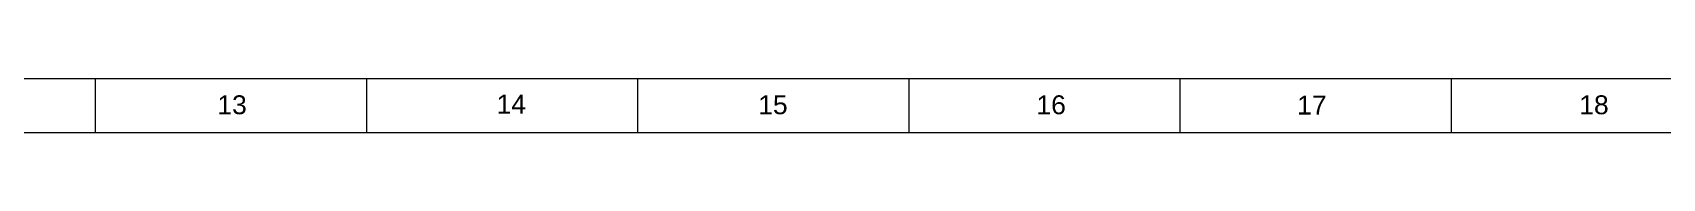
# Model space of a CAD drawing. Extents: x -736 to 447, y 644 to 1485.
# Drawn here: x -154.3 to 146.3, y 644.4 to 654.4 of the extents above; entities that cross this region are included whole.
import ezdxf

# ---------------------------------------------------------------- set-up
doc = ezdxf.new("R2010")
doc.units = 0
doc.header["$LTSCALE"] = 10
doc.header["$MEASUREMENT"] = 0
doc.layers.get('0').update_dxf_attribs({"linetype": 'CONTINUOUS'})
doc.layers.add('P5', color=2, linetype='CONTINUOUS')
doc.layers.add('P7', color=1, linetype='CONTINUOUS')
doc.styles.get("Standard").update_dxf_attribs({"font": 'ROMANS.SHX'})

# ---------------------------------------------------------------- blocks, each defined once
blk = doc.blocks.new('A0')
at = {"layer": 'P5', "lineweight": 0, "ltscale": 8}
for p, q in [((-449.67, 740.92), (709.33, 740.92)), ((129.83, 740.92), (129.83, 730.92)), ((179.83, 740.92), (179.83, 730.92)), ((229.83, 740.92), (229.83, 730.92)), ((279.83, 740.92), (279.83, 730.92)), ((329.83, 740.92), (329.83, 730.92)), ((379.83, 740.92), (379.83, 730.92))]:
    blk.add_line(p, q, dxfattribs=at)
at = {"layer": 'P7', "lineweight": 0, "ltscale": 8}
blk.add_line((-459.67, 730.92), (719.33, 730.92), dxfattribs=at)
at = {"layer": 'P5', "lineweight": 0, "ltscale": 8, "char_height": 3.5, "width": 5.4783, "attachment_point": 7}
for s, insert in [('{\\fArial|b0||i0||c0|p34;\\C7;\\H3.5;\\W1.;13}', (152.35, 734.25)), ('{\\fArial|b0||i0||c0|p34;\\C7;\\H3.5;\\W1.;14}', (203.83, 734.42)), ('{\\fArial|b0||i0||c0|p34;\\C7;\\H3.5;\\W1.;15}', (252.08, 734.25)), ('{\\fArial|b0||i0||c0|p34;\\C7;\\H3.5;\\W1.;16}', (303.38, 734.25)), ('{\\fArial|b0||i0||c0|p34;\\C7;\\H3.5;\\W1.;17}', (351.45, 734.25)), ('{\\fArial|b0||i0||c0|p34;\\C7;\\H3.5;\\W1.;18}', (403.47, 734.25))]:
    blk.add_mtext(s, dxfattribs=dict(at, insert=insert))

msp = doc.modelspace()

# ---------------------------------------------------------------- block references
at = {"linetype": 'Continuous', "lineweight": 0}
msp.add_blockref('A0', (-272.55, -86.49), dxfattribs=at)

doc.saveas('drawing.dxf')
